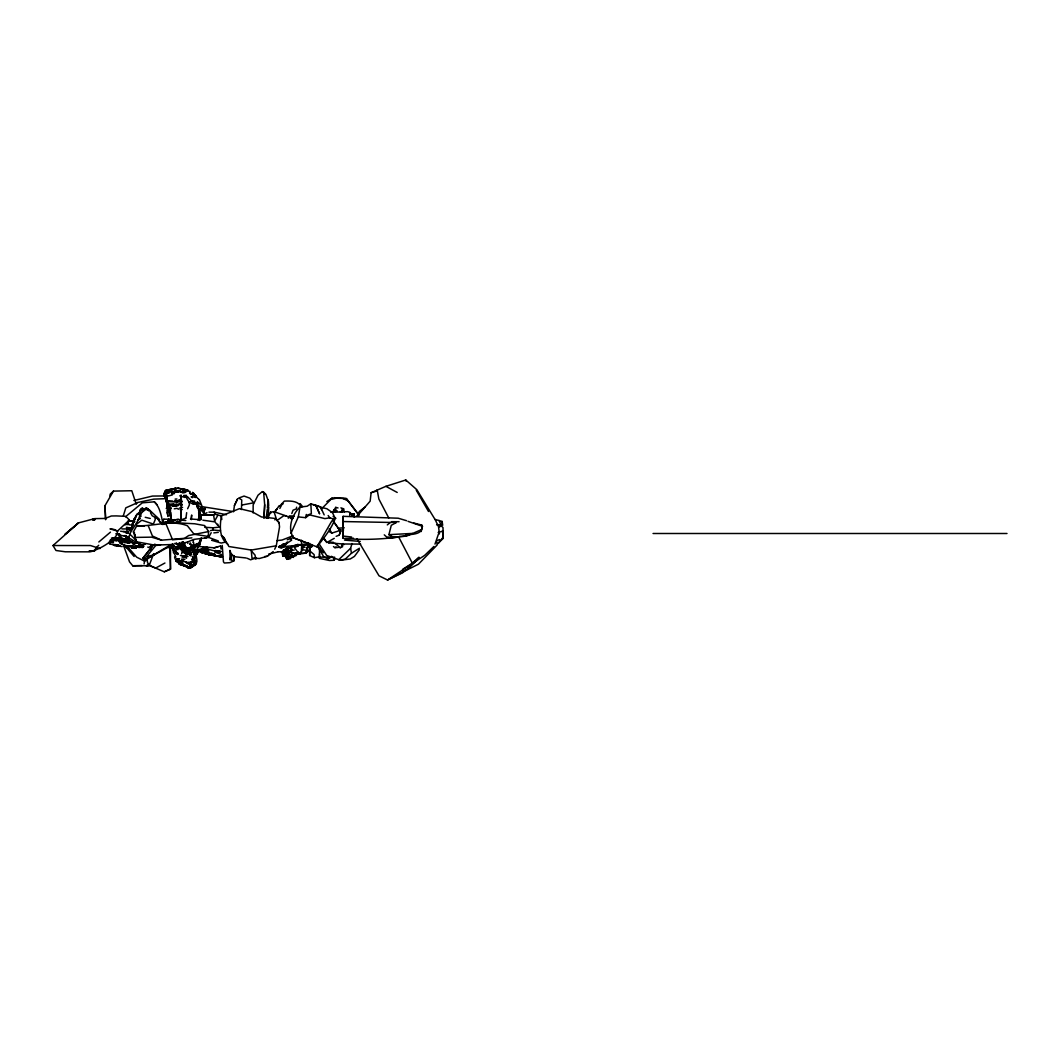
<?xml version="1.0" encoding="UTF-8"?>
<svg xmlns="http://www.w3.org/2000/svg" width="1060" height="1060" viewBox="0 0 1060 1060"><rect width="100%" height="100%" fill="white"/><g stroke="black" fill="none" stroke-linecap="round" stroke-linejoin="round"><path stroke-width="1.5" d="M170.501 547.715L170.501 568.928L164.26 571.79L147.83 564.808M181.022 521.056L181.022 495.351L181.022 496.345L185.063 497.445M301.477 540.176L301.477 545.039L283.855 546.549M319.1 556.884L314.369 557.692L309.679 555.519L309.679 547.026M309.666 545.953L309.679 555.519M319.484 547.41L319.484 558.381L329.461 560.501L333.913 560.263L334.006 558.686M199.558 546.059L201.135 538.877M319.51 558.368L319.484 553.823M399.434 536.32L406.007 536.042C385.244 539.169 364.097 540.375 343.175 538.347L343.175 516.326L398.176 518.207L406.55 520.698M268.697 505.673L268.392 501.194L265.994 494.623M343.175 538.347L343.175 516.326M253.115 512.894L253.168 504.812L258.017 495.205L262.31 491.601L265.596 493.841M268.736 506.958L268.246 516.034M294.243 550.114L291.407 550.18L291.407 553.068L306.353 553.293L307.122 547.278M442.51 530.954L443.12 537.274L437.939 543.621L443.173 538.4L443 527.575L441.477 526.051L438.76 527.019M140.159 545.502L138.396 545.82L139.059 544.933M139.774 545.595L140.198 546.854L141.841 545.635M210.45 530.596L213.153 530.026L213.179 527.787L217.989 527.27M124.523 540.388L124.391 539.063L121.264 538.48M186.798 549.424L185.553 551.134L183.897 549.57L184.228 548.577L186.798 549.424L185.182 549.053M178.133 543.952L177.099 543.966L179.206 544.085L177.577 544.946L179.537 545.569L179.1 542.919L180.531 547.941L183.181 549.133L176.94 546.562L175.934 548.086L178.067 549.623L176.503 548.656L175.708 547.066L176.94 546.562L181.313 548.219L183.751 551.438L183.3 552.856L183.42 550.233L184.97 551.293L184.785 550.021L185.898 552.021L186.467 550.776L188.653 550.922L183.897 549.57M231.491 555.93L231.517 554.91L231.491 560.236L233.889 560.872L234.406 556.129M140.317 512.006L140.384 509.529L143.776 508.508M119.382 536.095L120.124 535.896L119.409 535.525M188.534 551.147L188.998 551.968L192.84 549.252L195.557 545.502L192.443 549.332L186.586 548.431L184.705 547.119L184.559 543.356L183.539 543.687L182.611 542.269M196.603 543.966L193.781 547.755L195.027 545.184L198.154 544.509M262.43 492.092L263.609 491.827L264.682 504.772L264.006 518.313M320.782 507.303L326.864 508.734L332.495 512.629L335.212 518.446C331.475 528.887 323.697 538.228 316.953 546.867L293.739 537.963C286.942 528.569 292.189 514.352 300.006 507.038L307.148 506.229L310.858 503.778L315.84 505.328L320.491 506.945L324.174 514.882M173.707 551.982L174.436 550.1L173.085 549.57L173.535 552.949M170.249 514.564L170.342 512.43M192.602 556.42L193.357 557.467L192.072 559.945L192.681 561.018L192.509 559.362L193.847 557.375L193.477 560.051M170.766 518.552L171.336 519.784L169.719 513.53L169.706 506.07L167.281 506.72M294.72 546.682L294.667 547.967L297.953 552.353M264.682 504.772L263.98 517.638M170.143 508.734L171.031 507.634L169.64 510.986L170.143 514.087L168.924 508.482L169.481 506.945M191.635 549.252L189.21 550.167L193.172 548.683L193.794 542.813M167.414 506.839L166.089 499.578L167.414 495.365L164.803 495.497L165.824 497.498M193.569 540.017L192.973 542.455M296.508 555.48L294.084 555.917L293.289 557.467L289.526 554.009L286.942 553.413L288.333 548.139M170.607 515.716L170.832 512.245M212.901 540.096L212.291 540.322M179.074 544.721L181.393 544.734L182.877 546.443L184.983 546.178M310.023 546.218L309.666 550.803L314.104 554.579L314.369 557.692M196.1 556.778L196.193 555.533L196.882 560.064L196.352 563.443L194.881 565.47L195.557 564.556M191.29 519.678L191.674 515.001L191.29 518.313M349.681 515.2L349.906 512.483L347.839 511.649L330.932 512.364M413.731 523.004L421.748 525.097C423.881 534.637 412.406 534.213 405.953 534.942M174.065 545.675L173.972 546.761L173.164 544.217M167.877 506.852L168.01 505.302L169.587 504.798L167.97 505.395L168.275 506.296M193.437 554.87L193.569 553.346M194.338 560.793L193.689 564.543L196.087 562.462L195.61 560.74M174.715 543.409L177.881 544.191L186.984 542.23L193.9 539.381L206.236 537.857L208.171 536.426L208.635 531.55L204.633 525.575L194.682 523.773L168.99 522.394M178.756 547.941L176.371 546.88M172.422 547.026L172.329 543.807M197.332 551.359L195.915 553.519L196.087 551.889L197.332 551.359L196.193 551.041L196.577 552.512L194.921 555.718M173.27 549.61L177.722 554.473L177.258 552.671M266.219 518.194L267.226 509.608M439.436 533.882L438.522 526.714L435.315 519.904L416.832 489.693L405.794 479.994L385.893 486.341L371.119 492.728L370.152 501.168L356.928 516.392L359.406 511.384L365.077 507.064M267.425 508.124L268.021 499.777M274.686 549.226L276.276 545.794L279.548 526.899L279.085 523.004L275.653 518.512L261.423 516.949L251.922 511.609L239.427 508.667L221.381 515.902C219.87 525.495 218.797 537.831 227.781 544.178M196.312 562.621L196.498 561.111M170.461 511.026L170.514 508.283M338.034 507.952L335.728 507.369L335.834 510.244L337.265 511.013M166.036 523.242L167.029 522.236M195.915 553.519L196.789 551.849L196.815 553.399L195.226 554.022L194.616 555.745L194.444 554.499M301.795 543.846L301.305 551.677L299.914 553.837L298.761 552.724M185.964 518.035L186.666 512.682M180.531 547.941L179.273 546.615L180.531 547.941L180.571 544.999L181.684 547.066L182.77 547.251L182.611 545.834L180.571 544.999L178.61 545.622M127.809 541.726L123.172 541.157L127.809 541.726L127.399 541.196M241.441 509.568L241.76 499.923L238.738 498.067L244.052 496.067L249.802 498.147L253.777 502.798L242.064 504.984M171.574 491.681L173.336 491.575L170.17 491.204L170.302 490.21L174.41 488.872M119.939 538.122L123.265 538.639L113.486 537.817L117.382 538.944L115.593 538.321L116.229 539.288L115.593 538.321L111.459 538.029M199.214 513.411L199.558 520.433L199.214 513.411L200.26 518.976L199.863 517.942M109.909 495.974L110.174 494.159L113.447 491.111L131.784 490.74L136.29 504.255M233.518 511.808L234.445 505.501L237.559 498.942L234.445 505.501M194.629 562.648L194.974 560.356M164.008 494.993L166.155 491.959L164.035 495.285L166.089 497.697L164.035 495.285L164.194 493.761M287.379 554.831L285.551 556.487L284.623 553.068L287.022 549.252L285.312 550.498L285.604 552.273L289.181 555.784L285.551 556.487L282.901 552.459L285.988 554.261L285.551 556.487L287.008 559.322L290.347 558.726L291.407 556.911M184.559 543.356L184.321 544.893L182.823 541.872L183.539 543.687M266.537 517.77L267.041 514.723M200.592 519.665L201.36 515.014L203.215 514.444M188.653 550.922L188.998 551.968L189.395 550.736L188.998 551.968L191.41 553.916L186.732 554.645L186.825 552.896L185.275 552.34L184.838 553.36L184.493 552.485L185.898 552.021M194.855 559.812L195.252 557.481M166.553 508.641L166.672 507.925M172.396 523.136L171.044 522.236L170.938 523.163M194.139 550.922L194.444 549.212L193.437 547.742L194.921 546.629L195.027 545.184L196.259 545.171L194.51 545.211L194.934 546.258L193.145 548.484L187.594 549.809L190.575 548.537L192.443 549.332L194.033 547.874L192.377 547.755M144.067 563.973L144.571 561.137L147.194 560.038L148.148 557.242M166.38 508.561L167.4 505.858L168.527 506.269M175.947 560.104L177.179 562.025M222.189 556.884C220.347 558.832 186.772 543.687 202.288 553.082M200.817 540.401L201.307 537.751M289.115 516.856L289.459 516.313M170.461 519.731L167.798 520.831L169.507 521.401L167.798 520.831L171.733 520.248L169.057 520.46L170.09 521.467M166.711 503.407L167.692 501.486L169.123 501.314L167.427 502.003L168.169 504.361M296.641 507.17L296.283 508.933L293.077 510.165L291.805 513.53M354.014 517.002L354 513.861L352.516 513.702M167.493 492.145L167.414 490.144L172.091 488.978M197.809 550.736L197.12 554.115L196.564 553.386M168.54 520.341L168.726 520.036M167.255 490.873L170.713 489.23M172.608 504.891L168.964 504.56L173.972 504.216L168.964 504.56L167.427 502.003L168.858 501.353L166.261 501.963L168.832 500.784L172.661 501.035M231.451 553.558L230.073 559.985L229.967 550.392M290.957 533.432L298.31 516.909L305.638 517.678L306.327 514.484L306.989 515.346L311.349 513.61L310.858 503.778L310.5 504.481M135.282 534.399L134.647 537.327L136.978 542.362M166.513 501.248L167.175 499.035L165.333 495.656C164.963 493.311 166.99 491.403 170.064 492.211M302.02 549.345L302.59 546.88M211.218 532.69L208.621 537.42L204.898 537.923M384.263 534.836L386.714 537.036L393.247 537.142L388.834 538.175L397.699 537.049L393.247 537.142L388.901 534.664L391.286 525.296L395.936 522.726L391.71 521.692L399.077 521.706M170.249 522.01L168.46 520.937L171.018 520.076L168.381 520.685L170.461 523.229M198.578 544.416L199.677 543.661L197.359 548.709L197.505 545.993L199.677 543.661L200.685 540.613L198.896 543.144M233.756 559.614L233.73 555.519M128.379 536.797L128.657 540.03L128.83 539.156C128.499 530.344 140.463 522.302 140.132 511.94L136.581 514.497M421.165 531.55L422.463 526.317L421.748 525.097M123.371 515.637L125.809 507.846L137.456 502.731M306.274 547.689L311.243 547.159L312.528 545.33M99.984 548.563L90.471 545.542L53 545.529L55.994 550.498L65.349 551.796L89.914 551.849L94.552 550.776L89.106 551.001C96.433 553.28 132.659 529.92 109.975 528.887L117.885 531.166M308.129 545.41L309.414 544.906L309.706 543.343M172.21 506.256L176.384 504.136M191.727 549.173L193.344 549.862L191.237 548.775L191.555 549.782L194.444 549.212L195.808 551.107L196.444 549.915L194.417 548.55M140.331 546.854L141.311 545.118M169.852 510.695L169.719 513.53M198.167 506.786L197.385 505.766L199.744 510.112L199.784 515.862L198.644 519.175M53 545.529L78.519 522.885L94.777 518.618L105.126 518.446L111.34 515.995L116.295 515.902L125.093 516.326L127.134 517.691L129.373 520.023L127.266 524.197L125.053 524.832M138.569 544.032L138.953 542.72L140.291 545.688M319.073 543.807L326.679 555.48L340.339 560.25L345.414 558.978L351.443 553.267L350.608 548.272L352.013 543.528M200.698 551.756L200.499 551.173M94.804 519.692L93.002 520.049M194.43 551.544L194.987 549.716M177.722 554.473L178.093 553.254L176.424 553.611L174.41 550.789M194.046 547.53L193.145 548.484L194.921 546.629M197.756 552.061L197.12 554.115L198.366 550.882M297.807 546.523L298.138 545.476M166.99 500.519L166.884 504.189M94.83 519.161L94.194 520.01L94.83 519.161L93.823 519.334M291.195 518.737L292.547 518.539M196.789 551.849L195.583 554.062M288.24 518.115L288.85 516.525L292.255 516.339M150.52 550.259L151.474 547.463M94.91 550.644L95.718 548.272L98.726 545.291M340.896 507.859L343.572 508.774L343.175 509.714M434.984 544.125L438.509 533.895M203.414 512.59L205.415 507.965L203.772 511.887M198.101 550.829L196.815 553.399L197.624 551.823M332.933 511.702L335.728 507.369M322.24 508.164L332.442 497.842L326.825 501.618M167.029 501.83L166.089 499.578L167.414 495.365M164.803 495.497L167.917 491.469M289.009 517.638L289.777 517.439M333.82 521.891L340.565 531.391L339.187 535.154L336.139 536.333M169.03 520.195L170.249 523.097M283.06 543.833L281.43 548.206L285.007 545.701L287.26 541.925M123.728 546.006L129.519 561.84L132.712 565.735L148.201 565.801L149.566 564.476L153.634 553.625M293.09 518.406L274.01 511.675L270.485 512.166L267.809 518.366M169.494 521.639L168.938 520.91L170.686 523.017L169.322 521.493L170.607 520.91L168.858 520.685M199.836 541.117L200.525 539.288M128.008 537.486L139.867 544.164L142.451 545.052L145.392 544.098M132.275 523.971L136.541 514.935M165.333 492.94L164.207 494.053L165.572 490.382L169.666 489.508M338.962 546.92L340.406 548.033L343.056 543.542M135.587 516.445L131.864 526.621L136.767 514.829M142.875 510.178L140.41 515.518L141.126 516.22M180.081 547.238L180.107 549.332M194.497 556.328L196.087 551.889L196.974 552.194L195.928 552.923L196.974 552.194M193.569 547.106L194.099 545.82M169.706 506.07L168.726 510.125M217.817 515.292L214.597 521.175L213.59 515.081L214.981 514.232L221.116 515.889M339.425 534.691L340.565 531.391M199.306 543.846L200.154 541.978M198.074 545.224L197.505 545.993L199.677 543.661M195.252 561.522L193.689 564.543M173.721 544.495L154.416 545.065L136.488 541.779L133.388 531.881L136.846 525.627C153.673 526.793 171.071 519.32 187.408 525.76L194.073 534.253L208.171 536.426M179.153 522.765L180.399 520.076L185.752 518.221M298.31 516.909L300.006 507.038M187.62 508.72L189.395 504.958L189.236 502.506L186.401 497.763M170.978 545.078L172.276 548.285L173.191 546.377M170.13 521.122L169.998 521.971M151.182 546.099L151.766 544.933L148.93 547.543L147.737 547.092M180.147 563.403L178.716 563.085L181.207 564.026M164.3 523.905L165.36 522.328L167.44 521.878M119.396 542.362L123.384 541.527M279.853 508.469L282.185 503.99L283.219 503.792M115.01 539.832L111.088 539.408L117.05 540.666L115.235 540.679M164.167 493.125L165.572 490.382L170.501 489.919M274.898 519.943L275.653 518.512M169.163 519.175L163.836 519.201L162.79 521.096M195.331 554.327L196.378 552.366L195.57 551.823L196.736 552.87L195.278 553.439M163.823 519.201L162.326 521.931L166.261 522.302M129.956 530.769L132.951 525.402M184.533 546.549L184.519 544.694M113.089 542.19L113.711 541.806L110.028 541.037L113.367 540.772L112.373 540.534M199.784 515.862L197.968 520.142M196.511 551.929L198.246 550.127M104.98 505.686L105.629 519.559L104.98 505.686L113.447 491.111M165.572 498.187L164.035 495.285L166.831 492.542L169.666 492.728L168.249 492.118M143.087 509.502L142.226 508.098L140.384 509.529M142.212 547.609L143.882 546.192L142.172 545.781M194.073 552.684L196.444 549.915M127.624 543.224L129.876 543.131L127.849 542.892M274.553 512.351L279.164 505.713M275.454 511.039L276.991 508.813L275.136 511.397M335.212 518.446L333.397 518.95L331.051 522.275L316.953 546.867L318.172 545.291M184.838 553.36L185.898 551.862L185.275 552.34M199.174 543.316L200.022 542.124L199.187 543.82L200.048 543.502M333.913 560.263L334.933 558.832M118.853 541.249L122.032 540.918L114.732 539.209L130.91 541.037M177.961 562.409L180.16 564.317M142.226 508.098L142.239 510.072L140.874 510.469L138.025 514.392L137.535 513.729M166.314 499.896L166.725 501.711L166.698 500.466M171.216 522.845L169.666 522.686M150.997 512.086L150.48 512.775L152.243 515.783L156.231 517.956M181.618 553.744L182.028 551.942M197.332 543.568L195.504 544.813L197.332 543.568L197.425 544.469M171.163 545.463L144.399 560.316L144.054 559.654L155.502 545.794M167.798 520.831L170.912 519.904M164.83 494.397L167.096 491.946M181.366 564.026L187.832 567.829L190.8 566.451M153.289 545.078L143.02 558.037L144.451 560.263L168.659 545.993M140.198 546.854L140.794 546.085M152.879 545.608L143.02 558.05L144.054 559.654M233.889 560.872L229.887 562.674L224.336 563.006L223.448 561.827L222.242 545.37M359.353 549.769L354.424 556.407L350.237 558.978L340.339 560.25M173.403 547.212L172.276 548.285M122.735 539.063L124.391 539.063M176.543 550.856L175.788 551.73L176.424 553.611M291.023 555.718L293.448 552.949M282.464 545.145L280.026 547.861L285.697 543.329L278.541 546.788L282.305 546.496M196.193 553.307L197.385 551.637M192.112 558.991L193.264 557.732M439.436 539.567L437.276 540.573M288.651 517.108L289.314 516.405M167.175 499.035L166.155 500.121L165.4 495.391L166.473 498.571M279.376 506.388L284.345 501.102C290.268 500.903 298.363 500.651 301.279 507.051M175.721 543.714L176.543 542.852M115.195 545.516L113.287 544.986L114.745 544.681L109.882 544.151M418.978 557.706L406.073 570.386L387.549 580.005L379.016 575.805L356.995 538.838M143.418 546.655L142.027 546.536L143.418 546.655L142.729 547M338.67 559.786L350.608 548.272M433.898 546.457L424.689 555.347L387.549 580.005L402.535 572.811L406.152 569.737M193.384 547.715L192.721 548.351L193.211 547.755L192.324 547.556M195.504 564.755L190.707 567.922L187.832 567.829M291.871 549.159L288.135 551.293M195.226 554.022L196.232 553.068M176.583 561.667L175.814 560.7M199.558 541.408L200.486 540.534M117.528 531.047L129.373 520.023M342.115 508.72L341.996 510.92L340.339 511.967M118.057 539.977L116.547 540.163L117.793 540.216L117.435 539.447M418.952 557.176L412.313 563.099L398.626 536.877M281.364 552.075L287.644 547.742M164.419 494.914L165.771 493.721M189.952 550.856L191.966 548.736M92.684 519.731L93.611 518.95M110.465 532.133L98.832 541.978M188.11 553.956L186.878 552.512C190.336 555.533 185.328 552.114 187.408 552.71L187.978 553.598L186.732 554.645L188.985 553.664M292.189 546.417L283.298 551.346M125.65 516.657L142.305 502.837L154.376 501.817C160.365 507.647 161.332 516.525 163.107 524.329M273.215 551.544L267.663 556.155L264.735 556.526M200.048 543.237L199.426 541.846M284.65 552.883L283.683 553.664L284.623 553.068M387.298 524.912L390.345 522.447L395.367 522.236M296.495 552.697L295.29 553.095L297.701 553.095M307.254 551.014L309.904 549.981L305.784 553.121L300.338 553.903L299.914 553.002L296.972 553.002L294.084 555.917L287.008 559.322L285.259 556.301L282.821 556.076L281.92 551.876M175.258 489.892L176.424 488.951M142.716 511.768L146.293 508.933L145.856 508.389M189.091 549.491L188.667 547.795L190.098 548.669L189.594 547.834L188.057 548.788L185.275 546.947L184.228 547.768L185.089 547.941M182.877 546.443L184.056 545.794L185.275 546.947M198.101 545.661L194.788 546.973L198.962 545.237M305.638 517.678L309.374 514.855L324.877 518.605L329.859 517.837L333.397 518.95M163.876 524.462L164.896 523.693M148.612 509.886L150.03 510.31L148.837 510.562L147.684 508.588L145.803 508.31L147.406 508.561M138.396 545.82L139.509 544.999M177.63 561.151L180.876 560.859M190.667 554.075L189.223 554.512L189.886 555.347L190.681 554.764M181.552 549.014L182.386 548.431L183.168 550.18L181.233 550.657M169.719 521.732L170.488 522.209L168.938 518.923M185.553 551.134L186.785 550.312L186.507 548.908L185.129 548.696M189.594 547.834L189.674 548.788L191.635 548.471M291.646 540.176L286.438 543.608L278.541 546.788M199.611 503.513L195.146 503.301L199.611 503.513L200.737 504.679M167.4 505.567L168.447 504.891M300.338 553.903L297.29 554.247L298.801 553.876L296.177 553.413L298.31 554.035L299.914 553.002M333.463 546.602L334.933 547.662L336.113 546.907M167.745 506.044L168.752 505.408M351.443 553.267L359.446 548.232M290.917 517.704L291.765 516.816L290.559 516.445M331.409 556.394L327.673 558.726L323.75 556.805L317.311 545.966M299.901 544.509L296.23 546.761L293.024 546.562M334.258 538.334L326.93 542.481L324.135 539.076M193.344 549.862L194.444 549.212M136.236 524.422L141.815 520.195L153.382 524.051L155.263 519.519L154.919 517.519M181.286 544.8L181.83 546.085L179.696 543.091L180.24 544.337M122.125 542.23L122.894 541.779M140.384 518.618L137.932 520.036L139.947 517.651L139.43 514.126L140.41 515.518M294.362 516.352L290.069 516.445M297.979 544.257L293.792 546.642L298.059 544.906L294.137 545.502M166.99 493.258L168.712 492.291L166.831 492.542M287.008 559.322L295.555 554.512L295.607 555.586M139.562 511.198L140.874 510.469M139.509 543.329L129.134 542.124M308.274 542.919L305.373 544.535L301.477 545.039L304.419 544.072M293.647 516.617L292.52 516.591M181.061 543.926L182.399 543.581M164.936 563.019L155.688 568.054L147.314 564.596M196.232 496.57L193.715 493.536L197.769 498.399M165.055 522.911L169.242 521.917M331.873 556.487L327.673 558.726L331.793 556.752M127.24 537.341L128.565 537.91L125.689 537.606L127.664 537.115M205.282 513.596L206.965 512.709M167.096 492.834L165.36 493.152M202.062 509.621L204.964 508.164M189.25 562.9L194.258 561.654L190.27 562.303M203.308 508.999L205.415 507.965M301.053 552.83L301.305 551.677M191.847 552.3L193.106 551.69L192.469 551.544M191.29 567.02L193.238 566.08M195.954 546.072L198.737 544.495L198.618 545.37L194.47 546.417L197.571 545.648M218.069 546.708L213.789 547.808M406.722 536.042L421.111 529.775M190.827 552.075L189.846 552.512L189.263 551.518M124.603 542.574L127.809 542.627L125.332 542.269M177.948 490.767L175.589 491.482M127.902 524.541L128.962 524.091L127.2 524.528M164.326 571.79L170.501 569.26L169.878 548.762M178.265 505.62L172.343 505.792M220.493 545.9L214.663 547.861L198.935 546.523M196.285 552.247L197.624 551.717M341.85 547.026L342.632 546.721L342.155 545.874M189.343 567.59L192.284 566.623L189.343 567.59L190.707 567.922M142.941 547.318L138.635 547.41L141.219 546.523M207.177 547.079L196.948 550.286M119.25 536.453L121.065 536.28M181.883 560.687L180.929 561.641L181.843 562.038M277.866 551.876L268.564 554.155M340.724 531.669L339.968 530.49L331.833 533.087L329.117 531.563M135.601 542.124L136.475 541.832M287.247 539.752L293.209 537.725M255.354 558.196L250.624 559.799L247.179 558.275M308.036 544.853L309.414 544.403M185.579 490.74L187.739 490.343M172.343 547.874L167.798 547.53M113.076 538.864L116.229 539.288M174.025 522.037L169.653 522.315L170.991 522.527M153.249 545.37L154.959 544.098M371.119 492.728L376.578 491.058M283.457 550.021L291.871 547.463M147.234 556.394L154.071 554.883M438.164 532.491L443.252 530.981M168.222 496L172.382 494.914M174.45 504.666L181.71 504.109M218.281 532.345L213.842 532.889M267.266 556.275L259.475 558.487L251.988 558.09L251.207 550.06L228.907 546.523L223.249 536.89L221.328 535.499M169.401 520.977L170.395 521.692L169.348 522.063M178.226 490.939L180.505 490.316M172.422 522.977L171.455 522.659M170.395 521.692L169.56 521.917L170.302 522.315M292.255 518.035L293.037 517.823M188.865 548.033L191.383 547.675L186.586 548.431L185.619 546.682M179.378 508.124L182.598 507.342M133.891 500.505L152.494 496.067L165.599 495.947M192.509 564.688L196.087 562.462L196.352 563.443M174.98 488.143L178.676 488.183M213.153 530.026L220.52 530.676L219.804 530.689M331.965 499.18L336.245 498.173L346.368 498.571L358.889 514.762M225.648 542.058L221.156 543.064L211.722 540.308M174.211 491.111L175.178 490.899M174.661 523.123L178.252 522.977M293.024 535.764L282.079 540.03L277.071 540.626M306.353 545.277L303.319 545.767L302.802 544.933M179.193 501.327L181.393 500.863L176.026 501.42M135.547 502.943L153.7 499.127L165.691 498.677M178.583 490.886L171.627 492.092L178.57 491.84M286.584 557.428L294.084 555.917M181.154 505.527L182.055 505.355M123.927 535.658L126.484 535.684L123.649 535.949L116.295 534.2M183.526 491.774L184.97 491.482M112.612 544.403L113.301 544.27M301.848 550.564L302.55 550.617M173.76 519.798L174.701 519.625M173.522 492.383L175.761 491.973L173.442 491.827M174.264 508.826L176.914 508.336L178.583 509.237M167.599 493.258L165.532 493.271L165.559 495.007M187.991 556.553L180.359 555.453M146.465 508.058L144.902 508.946L150.732 511.185L159.636 519.652M169.627 505.117L169.891 504.587M126.67 530.159L130.075 529.576M251.207 550.06L276.276 545.794M174.158 488.488L175.629 488.236M160.564 544.787L156.575 545.45L156.376 544.681M185.778 492.37L180.982 492.251M123.954 539.567L124.272 540.163M342.844 544.76L343.718 544.813M171.799 522.183L171.19 522.62M114.374 538.506L115.593 538.321M174.86 501.194L178.146 501.459M181.247 542.296L183.857 542.375M172.449 539.832L191.926 537.857M165.36 522.328L166.38 522.209M182.572 561.522L184.016 561.35M134.951 537.42L151.567 537.155L161.491 540.149L184.493 538.321L188.68 535.538L208.635 531.55M125.451 540.388L123.742 540.56L130.075 540.6L126.114 540.189M178.663 521.878L177.192 522.024L179.431 522.209M304.803 547.265L302.617 547.172L302.829 548.471M131.334 542.534L132.911 542.375M192.695 501.181L194.536 501.009M180.399 520.076L185.791 520.526M134.011 543.687L132.699 543.807L134.858 544.191M188.508 547.808L190.853 548.987M175.708 504.785L178.835 504.52M328.759 542.177L328.839 542.919L343.427 543.992L360.678 544.085M171.269 521.043L172.793 520.924M130.923 541.62L132.513 541.501M136.104 548.086L131.732 548.152M172.449 519.665L170.594 519.798L172.608 519.692M182.36 492.847L184.255 492.714M195.027 545.184L195.119 546.165L194.099 544.999M191.661 549L193.172 548.908M184.175 557.255L182.002 557.149M181.618 559.084L184.983 559.203M176.834 519.374L178.57 519.267M337.809 528.198L344.248 527.814M174.171 501.34L181.923 501.552M190.19 561.827L193.132 562.224M94.618 519.811L92.631 519.4M204.739 527.297L213.179 527.787M180.12 509.701L182.201 509.595M171.879 522.858L176 522.792M388.901 534.664L412.473 533.418M121.555 538.387L123.265 538.877L113.486 537.817M178.173 488.117L188.243 490.303M202.632 547.477L206.117 547.742M110.081 543.369L109.153 543.568L109.312 542.879M119.078 538.334L116.547 538.453L117.382 538.944M312.223 546.536L308.765 546.655M175.099 499.088L176.967 499.008M114.387 539.686L115.778 539.633M345.282 538.559L353.483 538.215M186.348 490.793L190.164 491.482M183.605 495.47L186.573 495.378M186.282 561.787L180.558 561.35M171.773 519.784L173.151 519.745M136.621 526.105L144.399 525.945M195.292 545.608L196.444 545.595M206.329 548.033L207.919 548.007M180.081 491.562L182.373 491.509M127.293 541.846L125.809 541.872L127.346 542.283M190.906 566.981L192.165 566.954M180.346 519.612L173.867 519.771M176.927 521.706L178.464 521.679L177.285 521.401M343.175 521.56L390.345 522.447M121.913 528.94L129.188 528.887M124.06 542.23L126.339 542.216M182.744 490.542L183.817 490.542L183.102 489.972M131.493 546.364L137.787 546.549M176.848 491.747L179.882 491.747M208.966 512.139L214.107 512.152L226.456 514.749M653.053 533.498L1007 533.498M175.271 522.288L176.357 522.288M182.174 501.817L177.404 501.552M183.91 556.036L185.752 556.036L185.513 554.777L186.123 555.97M319.471 557.149L334.695 557.202M135.216 565.749L132.712 565.735L142.186 565.55M176.636 506.137L173.071 506.124L175.258 506.296M113.341 541.766L110.028 541.037M338.63 529.96L343.586 530M220.52 556.593L212.225 555.149L216.598 556.116M190.084 562.356L193.331 562.449M172.011 520.01L175.483 520.102L173.336 520.062M139.549 547.384L132.778 546.801L136.634 547.437M186.6 552.697L187.408 552.71M436.601 524.819L441.092 524.912L439.025 520.513L434.878 519.426M360.228 541.435L344.553 540.11M131.559 541.673L129.121 541.633L131.732 541.925M135.653 546.324L126.365 545.82L128.777 546.019M108.902 542.309L112.161 542.389L110.015 541.991M264.629 494.199L265.411 494.225M171.561 504.878L176.45 505.077M146.214 565.735L148.201 565.801M198.339 519.559L190.469 518.989M286.054 515.743L283.894 515.663L276.885 520.579L274.01 511.675M123.291 531.497L128.71 531.709M127.134 540.732L130.115 540.852M170.17 491.204L167.414 490.144M278.21 551.717L281.099 551.849M177.404 501.99L167.957 501.632M177.696 488.488L179.365 488.567M283.709 546.682L287.618 546.88M171.124 548.073L171.998 548.113M179.895 561.588L180.929 561.641L177.033 561.018M171.892 493.735L174.052 493.854M123.53 545.463L129.386 545.874M126.365 545.82L129.89 546.033M170.196 521.6L170.369 521.917M112.32 538.467L113.99 538.573M194.139 495.391L189.554 493.033L196.444 496.464L193.37 495.007M198.631 550.948L200.035 551.041M330.362 542.15L333.542 542.362M333.834 497.67L346.368 498.571L358.956 515.385M302.1 549.65L307.095 550.392M219.844 556.129L222.534 556.314L216.995 555.904M116.428 544.906L118.097 545.025L114.705 544.628L118.402 545.131M127.968 532.239L120.549 531.219M128.485 532.875L125.703 532.663L128.525 533.127M186.056 562.317L190.88 563.841M129.134 524.806L132.447 525.084M437.846 524.62L441.092 524.912M119.952 545.635L116.481 545.33L117.885 545.476M119.939 543.581L122.178 543.78M179.219 504.162L182.161 504.441M121.94 544.363L124.709 544.615M179.617 558.911L176.755 558.739L178.848 559.017M117.912 539.209L121.595 539.951M179.948 562.807L182.095 563.019M128.366 520.672L132.434 521.096L131.546 521.003M120.124 546.298L116.799 545.94L118.799 546.178M114.917 540.03L115.633 540.11L114.374 539.818M246.092 557.971L234.022 556.672L230.974 553.598L230.099 550.683M125.478 545.741L128.922 546.112L126.219 545.82M343.135 536.082L351.615 537.023M201.638 548.669L207.575 550.021M180.969 564.476L186.6 565.749L184.678 565.404M135.932 542.958L132.712 542.813L135.203 543.475L134.381 543.17M115.991 533.683L119.753 534.121L117.514 533.697M171.667 520.248L172.462 520.354M217.737 556.182L221.076 556.566M129.068 520.685L133.507 521.295L131.175 521.003M176.371 546.615L177.775 546.788M290.347 552.3L287.353 551.902L289.526 554.009L285.604 552.273L287.883 554.91M111.26 540.043L113.764 540.547L110.359 539.779M181.313 548.219L179.776 548.007L183.168 550.18M202.897 520.208L214.955 521.878L217.419 524.952M115.633 544.628L117.501 544.893M192.218 545.741L189.714 544.019L193.569 545.675M119.038 546.139L122.205 546.602M116.454 545.966L119.025 546.337M202.394 506.72L232.021 511.397M179.471 504.666L181.048 504.891M338.405 547.41L334.933 547.662M334.92 543.263L338.776 546.43M192.059 503.606L197.186 504.613L196.935 503.129L191.648 500.929M125.173 540.971L127.849 541.408M191.237 501.327L193.225 501.658M124.974 547.238L129.108 547.927M180.637 488.779L183.446 489.243M219.857 551.319L215.22 550.538L220.586 552.021L218.386 551.478M119.157 545.94L115.672 545.357L118.27 545.887M123.172 541.157L124.59 541.408M308.076 543.329L293.739 537.963M297.264 553.015L298.324 553.214M297.834 552.075L298.602 552.22M200.181 552.127L209.535 554.473M182.227 564.861L183.274 565.059M175.417 500.598L176.967 500.89M119.263 535.724L120.124 535.896M181.406 564.794L182.399 564.98M168.845 522.249L170.276 522.527M192.377 492.595L193.066 492.741M130.91 546.801L132.725 547.159L130.486 546.668M203.387 549.968L207.296 550.736M203.48 550.736L200.83 550.206L209.363 553.095M114.493 545.304L118.097 546.019M179.948 564.635L186.242 566.385M205.11 553.466L210.86 555.082M290.533 517.625L292.931 517.558L290.811 517.359C291.672 516.008 292.838 517.969 291.195 517.837L292.017 517.889M125.067 540.322L127.491 540.838L125.014 540.083M129.439 545.94L132.182 546.523L131.268 546.324M192.827 501.738L194.629 502.149M178.994 499.644L181.83 500.267M145.233 517.307L150.242 518.459M186.269 562.661L190.031 564.967M121.966 541.289L116.547 540.163L120.032 540.746L119.038 540.401M391.71 521.692L395.936 522.726M183.022 488.753L186.706 489.866M192.165 496.623L195.742 497.498M119.104 539.514L119.926 539.712L119.237 539.195M202.327 550.763L204.58 551.346M215.339 555.718L216.465 556.01L208.502 554.579M120.363 539.275L122.496 539.832M210.529 554.367L200.804 551.226L202.857 552.472M214.743 552.101L221.487 554.512M211.523 553.386L214.915 554.287L201.241 550.591M168.619 521.03L170.156 522.328M204.553 553.691L209.297 554.711L206.183 553.77M254.665 558.355L256.03 558.739L255.95 557.639M203.44 548.086L206.183 548.868M192.456 564.98L190.058 563.92L191.953 565.099M193.596 503.844L189.236 502.506L191.237 500.585L187.713 497.113L186.215 497.14M184.135 496.08L187.713 497.113M218.903 550.803L221.235 551.478M185.275 565.603L182.466 564.026M175.377 551.505L176.145 551.73M189.766 565.232L192.191 565.947M208.409 553.505L205.534 552.631L210.065 554.155M182.148 560.024L183.473 560.435L183.38 559.468M439.025 520.513L442.126 521.467L442.696 525.256M125.663 538.069L128.286 538.877M183.526 565.709L184.785 566.106M204.58 552.22L199.916 550.114M197.041 505.05L198.935 505.673L199.174 506.812L197.094 506.11M176.503 548.656L177.497 548.974M210.728 554.128L205.229 552.127M181.114 561.88L179.153 561.429M313.084 504.798L320.491 506.945L321.63 509.648M408.034 521.361L422.463 526.317M198.618 550.008L199.399 550.842L198.061 549.689M218.32 540.958L208.621 537.42M203.016 547.927L219.486 552.233M187.196 566.133L187.805 567.073L185.487 566.067M120.893 538.904L122.178 539.381M118.945 535.115L120.482 535.697M204.275 547.834L205.958 548.484M179.776 495.828L181.538 496.517M141.987 546.364L142.543 546.947M188.335 567.524L189.462 567.975M198.644 509.171L199.426 509.489M303.213 547.543L303.319 545.767M161.491 540.149L152.428 536.002L148.201 525.575M136.13 545.635L137.071 546.072M207.283 550.325L208.926 551.107M343.029 498.518L348.342 501.075M214.385 554.923L215.71 555.572M186.547 547.848L181.618 544.005M144.571 561.137L136.714 557.202L127.995 547.251M168.474 521.202L169.52 521.732L168.381 520.685M189.886 555.347L191.237 556.036M140.397 546.841L141.232 547.265M181.989 562.794L182.982 563.801M186.388 557.361L184.294 556.275L186.586 558.249M123.728 540.838L125.292 541.66M385.893 486.341L397.208 492.45M351.191 514.908L352.993 516.246M119.064 539.209L119.926 539.712M184.109 545.423L185.036 546.827M349.906 512.483L352.821 515.346M186.825 552.896L187.978 553.598M191.105 496.849L192.39 497.683M182.333 564.649L183.685 565.536M168.898 520.977L169.825 521.586M187.965 562.065L189.104 562.833M184.97 551.293L183.42 550.233L183.698 552.035M333.078 516.299L335.927 518.34M181.657 564.145L182.916 565.086M178.424 547.437L179.206 548.033L178.809 547.357M192.589 492.41L193.953 493.43M296.972 553.002L298.31 554.035M183.976 564.967L181.552 565.218L178.809 562.224M142.212 545.198L142.928 545.741M149.566 564.476L147.618 562.966L147.194 560.038M133.388 531.881L134.514 532.796M165.89 500.797L166.553 501.34L165.864 498.12L166.513 501.923M285.604 552.273L286.942 553.413M323.327 552.79L317.682 545.555M157.026 504.706L154.376 501.817M307.042 549.663L308.129 550.604M182.095 544.747L183.433 545.926M130.049 534.346L135.441 539.646M333.675 509.94L335.172 511.437M156.337 516.962L158.828 519.533M184.029 565.192L184.758 565.96M307.758 546.245L308.884 547.424M190.151 542.799L191.383 545.052M170.143 515.995L171.19 517.134M130.142 541.143L131.122 542.216M251.366 550.882L254.983 555.042L255.844 558.885M156.165 517.293L162.458 524.528M125.795 546.774L134.143 556.513M308.818 544.217L309.414 544.906M186.984 566.067L187.805 567.073M333.277 521.255L339.968 530.49M167.44 508.946L170.05 513.795M300.126 503.579L302.67 506.72M176.795 548.656L175.708 547.066M178.424 561.76L179.445 563.032M159.172 520.963L161.147 523.428M323.843 538.705L326.93 542.481M176.397 560.634L175.562 559.574L175.986 560.925M328.149 515.518L329.859 517.837M223.249 536.89L225.118 539.46M199.24 509.409L199.744 510.112M169.017 511.556L170.369 513.49L169.189 510.112M290.175 537.751L291.447 539.633M354 513.861L354.676 516.909M198.419 498.743L199.002 499.618M165.426 495.894L166.327 497.272M198.406 510.085L199.148 511.238L198.962 510.231M329.209 528.94L331.833 533.087M189.554 493.033L190.23 493.854M197.438 507.7L198.088 508.774M428.518 511.503L416.262 490.21M147.684 508.588L148.837 510.562M165.956 495.683L166.619 496.862M199.426 499.763L202.5 507.369M200.3 509.873L200.764 510.734M168.99 512.483L170.315 514.948M175.92 557.083L174.383 553.691M388.742 517.942L378.857 499.008L377.148 489.746M305.611 551.836L306.353 553.293M169.905 513.808L171.071 516.79L170.488 513.557M217.684 524.157L219.274 527.31M197.531 506.958L197.875 507.634M172.502 546.258L173.416 548.113M166.102 500.082L167.043 501.963M203.798 513.093L201.903 509.184L201.903 511.172M323.949 537.804L324.969 539.911M270.485 512.166L270.923 513.067M307.228 543.886L307.731 544.933M197.663 506.852L198.432 508.601M178.305 562.423L178.862 563.708M214.107 512.152L214.981 514.232M165.757 523.335L172.197 538.891M187.342 542.15L187.858 543.435M165.029 496.849L166.129 499.565M114.467 544.959L114.732 545.622M196.961 502.162L197.597 503.792M278.621 521.785L279.085 523.004M170.302 490.21L170.74 491.376M167.666 505.209L168.063 506.362M174.622 548.007L175.152 549.676M165.864 498.12L166.076 498.796M199.876 514.789L200.737 517.664M166.937 510.615L168.05 516.485M174.555 556.884L175.112 558.898M343.572 508.774L344.301 511.967M184.705 547.119L183.923 544.125M198.604 512.695L199.505 516.18M200.207 516.803L200.777 519.095M167.175 512.51L167.851 515.73M341.996 510.92L342.234 512.258M168.156 504.507L167.692 501.486M199.359 512.364L199.134 511.026L201.44 519.559M311.282 544.482L311.534 545.94M405.794 479.994L405.98 481.081M203.44 512.046L203.732 513.901M220.652 545.98L221.05 549.027M221.381 515.902L221.818 519.493M436.773 541.965L437.131 545.025L418.435 564.212L406.073 570.386L416.686 560.448L402.641 569.326L402.813 571.87M182.611 545.834L182.77 547.251M178.69 562.105L178.875 563.96M168.447 503.632L168.672 505.872M197.663 501.844L197.836 503.725M282.728 554.817L282.821 556.076M196.935 503.129L196.762 506.799M443.12 537.274L443.173 538.4M202.248 507.965L202.367 510.668M442.126 521.467L442.166 523.163M167.798 490.661L167.811 491.495M328.785 542.044L328.799 542.919M200.353 512.96L200.353 514.338M291.407 546.814L291.407 553.068M181.022 495.351L181.022 502.572M181.088 513.225L181.035 518.26L181.022 509.356L181.088 513.225M174.436 550.1L174.317 551.24L173.085 549.57L174.436 550.1M201.042 506.852L200.645 509.144L201.042 506.852M132.858 522.341L131.784 526.25L134.501 518.3L132.858 522.341M78.519 522.885L65.124 534.213L78.519 522.885M144.451 560.263L144.399 560.316M172.396 489.349L171.323 489.415L172.396 489.349M173.164 493.085L171.588 493.364L174.728 492.834L173.164 493.085M134.09 547.967L131.546 548.007L136.303 547.98L134.09 547.967M131.493 528.118L126.498 527.469L131.493 528.118M213.59 515.081L201.36 515.014L213.59 515.081M191.781 546.907L190.31 546.827L193.41 547.53L191.781 546.907M134.633 521.613L131.082 521.109L134.633 521.613M319.55 513.676L315.84 505.328L319.55 513.676"/></g></svg>
